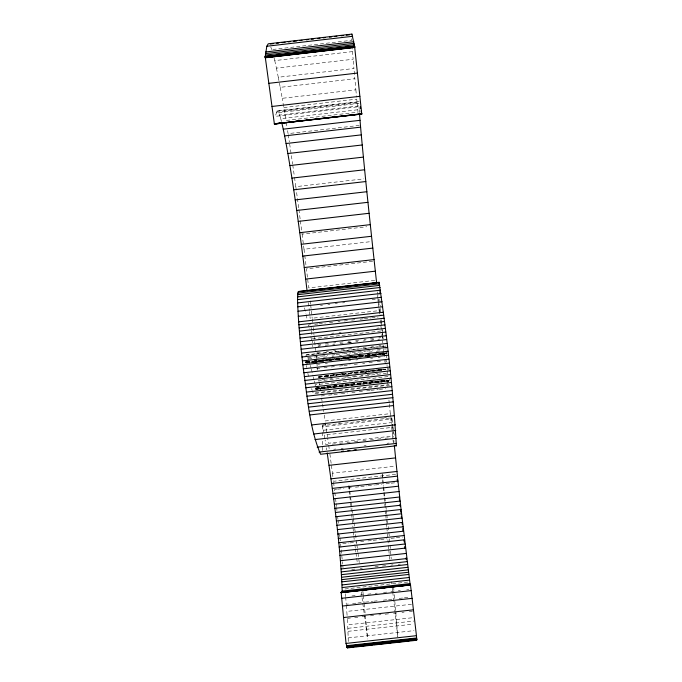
<?xml version="1.0" encoding="UTF-8"?>
<svg xmlns="http://www.w3.org/2000/svg" width="682" height="682" viewBox="0 0 682 682"><rect width="100%" height="100%" fill="white"/><g stroke="black" fill="none" stroke-linecap="round" stroke-linejoin="round"><path stroke-width="0.51" stroke-dasharray="3.41 2.56" d="M322.62 444.638L322.654 438.833M322.279 450.563L322.612 445.602M385.961 346.124L306.363 354.828L305.886 355.731M359.158 101.55L276.935 111.038L275.358 116.341L359.312 106.656M272.817 49.471L351.767 40.306L351.699 38.49M274.079 57.953L274.752 60.613L352.526 51.602L352.296 48.431M274.752 60.613L276.423 68.132L353.14 59.249L352.526 51.602M276.423 68.132L278.29 77.254L353.932 68.498L353.14 59.249M278.29 77.254L280.234 87.339L354.845 78.711L353.932 68.498M280.234 87.339L282.229 98.31L355.868 89.802L354.845 78.711M283.823 107.56L356.754 99.137L358.016 112.172L285.954 120.484L282.229 98.31M276.935 111.038L358.962 101.84M276.27 112.138L358.451 102.658M278.665 112.624L358.903 103.357L358.988 105.915L279.646 115.062L277.736 111.217M279.646 115.062L280.728 118.668L359.201 109.614L359.039 106.835M359.32 125.42L288.068 133.629L287.582 130.594M294.505 177.363L295.817 186.655L363.745 178.872M300.37 220.789L302.109 234.122L366.686 226.748M302.109 234.122L304.019 249.254L370.454 241.684M372.602 261.308L306.414 268.844L307.505 277.872M374.699 280.404L308.716 287.906L307.633 278.878M320.472 305.383L322.577 305.144M327.846 304.547L329.952 304.308M335.22 303.712L337.326 303.473M342.594 302.876L344.7 302.637M372.082 299.526L375.245 299.168M312.62 322.339L312.177 318.213L379.141 310.625L378.919 308.588M310.523 324.785L308.417 325.024L309.236 328.92M314.743 324.308L317.906 323.95M318.963 323.831L325.288 323.115M329.5 322.637L332.663 322.279M337.94 321.682L340.045 321.444M344.265 320.966L347.428 320.608M351.639 320.131L354.802 319.773M360.079 319.176L363.242 318.818M364.29 318.699L370.616 317.983M371.673 317.863L377.998 317.147M331.665 333.353L333.771 333.114M339.022 332.526L341.119 332.287M376.831 328.247L378.928 328.008M381.008 330.983L312.288 338.758L312.688 342.756M317.803 344.734L320.958 344.376M325.161 343.899L328.306 343.54M333.558 342.952L335.663 342.714M339.866 342.236L343.012 341.878M348.272 341.29L350.369 341.051M355.62 340.454L358.775 340.096M364.026 339.508L366.123 339.269M370.326 338.792L373.48 338.434M378.732 337.846L380.829 337.607M318.059 346.072L320.148 345.834M325.391 345.237L328.536 344.887M332.731 344.41L334.828 344.171M340.071 343.583L343.217 343.225M347.411 342.748L351.605 342.279M355.791 341.801L357.888 341.563M363.131 340.974L365.228 340.736M370.471 340.148L373.617 339.789M377.811 339.312L379.908 339.073M318.306 346.158L320.395 345.927M348.562 342.739L351.69 342.39M371.511 340.148L373.6 339.909M316.891 352.56L321.094 352.083M326.346 351.486L328.443 351.256M333.703 350.659L335.8 350.42M341.051 349.823L344.205 349.474M348.408 348.996L351.562 348.638M356.814 348.05L358.911 347.811M363.114 347.334L366.268 346.976M371.52 346.388L373.625 346.149M378.877 345.552L380.974 345.314M306.099 355.041L314.521 354.094M315.57 353.975L322.535 353.285M322.944 353.14L336.627 351.597M337.684 351.477L344.734 350.778M345.049 350.642L358.741 349.099M362.952 348.621L367.163 348.144M368.212 348.025L386.012 345.825M307.761 357.769L313.021 357.172M314.07 357.053L320.387 356.336M321.435 356.217L327.744 355.51M331.955 355.032L335.109 354.674M336.166 354.555L342.475 353.847M343.532 353.728L350.889 352.892M351.946 352.773L365.62 351.23M366.677 351.111L372.986 350.395M377.197 349.926L380.351 349.568M384.554 349.09L386.66 348.852M308.784 358.911L311.947 358.553M316.167 358.076L319.338 357.726M323.558 357.249L327.778 356.771M331.998 356.294L334.103 356.055M339.38 355.458L341.486 355.22M346.763 354.623L349.926 354.265M354.146 353.788L358.365 353.31M359.423 353.191L364.7 352.603M368.919 352.125L372.082 351.767M376.302 351.29L380.522 350.812M327.914 359.099L330.028 358.86M350.13 356.584L352.253 356.345M380.82 353.123L382.934 352.884M305.698 361.716L307.821 361.477M327.923 359.209L331.094 358.851M336.388 358.255L338.502 358.016M343.796 357.419L345.91 357.18M350.147 356.703L353.319 356.345M358.613 355.748L360.727 355.51M380.837 353.233L384.009 352.875M305.715 361.835L308.886 361.477M314.18 360.88L316.295 360.642M321.589 360.045L323.703 359.806M327.931 359.329L332.168 358.851M336.397 358.374L339.576 358.016M343.805 357.538L346.985 357.172M348.042 357.053L354.393 356.336M358.621 355.859L361.801 355.501M367.087 354.904L369.209 354.666M374.495 354.069L376.617 353.83M380.846 353.353L384.026 352.995M305.724 361.954L309.96 361.477M314.189 361L317.36 360.642M321.597 360.164L324.768 359.806M325.834 359.687L333.242 358.851M334.299 358.732L340.65 358.016M341.708 357.897L355.458 356.336M356.524 356.217L362.867 355.501M367.104 355.024L370.275 354.666M374.512 354.188L377.683 353.83M378.74 353.711L385.091 352.995M305.732 362.082L311.026 361.477M312.083 361.358L318.434 360.642M319.491 360.522L371.349 354.674M372.406 354.555L387.223 352.875M387.257 353.131L305.766 362.33L305.86 363.114L309.031 362.756M305.775 362.457L387.265 353.25M305.792 362.585L387.282 353.378M305.809 362.705L387.299 353.506M305.817 362.833L387.308 353.634M305.843 362.977L309.014 362.619M310.071 362.5L323.831 360.94M324.888 360.821L331.239 360.105M332.296 359.985L376.745 354.972M377.802 354.853L384.154 354.137M313.268 362.278L317.497 361.801M318.554 361.682L323.848 361.085M328.076 360.608L331.256 360.249M335.484 359.772L339.721 359.295M340.778 359.167L354.538 357.615M358.766 357.138L361.946 356.78M366.174 356.302L370.411 355.825M371.468 355.706L376.754 355.109M380.991 354.631L384.162 354.273M306.934 363.131L309.048 362.892M314.342 362.295L317.514 361.937M321.751 361.46L323.865 361.221M329.15 360.625L331.273 360.386M336.558 359.781L339.738 359.423M343.967 358.945L348.204 358.468M352.432 357.99L354.555 357.752M359.84 357.155L361.954 356.916M367.248 356.319L370.42 355.961M374.657 355.484L376.771 355.245M382.065 354.649L384.179 354.41M315.416 362.304L317.531 362.065M337.633 359.798L339.755 359.559M345.041 358.962L348.221 358.604M368.323 356.336L370.437 356.098M317.88 364.256L319.994 364.018M325.271 363.421L327.386 363.182M348.502 360.804L350.616 360.565M355.902 359.968L358.007 359.729M370.684 358.297L372.798 358.059M378.075 357.462L380.189 357.223M316.644 368.621L319.781 368.271M323.959 367.803L327.096 367.445M331.282 366.976L334.41 366.618M339.636 366.029L342.773 365.68M343.822 365.561L350.096 364.853M354.273 364.376L357.411 364.026M362.636 363.438L364.725 363.199M368.902 362.73L373.088 362.253M377.265 361.784L380.403 361.434M384.588 360.957L386.677 360.727L387.061 365.74M319.27 376.14L321.375 375.901M326.661 375.305L328.775 375.066M332.995 374.597L336.166 374.239M341.443 373.642L343.558 373.404M356.234 371.971L358.348 371.733M363.625 371.136L366.797 370.786M372.074 370.19L374.188 369.951M378.416 369.474L381.579 369.115M318.238 376.524L323.524 375.935M324.581 375.816L338.306 374.265M339.363 374.145L345.697 373.429M349.926 372.952L353.097 372.594M354.154 372.474L368.936 370.812M369.994 370.693L383.727 369.141M318.306 377.052L385.867 369.167L318.272 376.788L318.366 377.555L320.48 377.317M318.332 377.308L385.893 369.431M324.7 376.839L328.929 376.362M329.986 376.242L336.32 375.535M340.54 375.057L344.768 374.58M345.825 374.461L351.102 373.864M355.322 373.386L358.493 373.028M362.722 372.551L366.942 372.082M367.999 371.963L374.333 371.247M375.39 371.127L381.724 370.411M326.849 376.848L328.954 376.609M334.24 376.012L336.345 375.773M342.688 375.057L344.794 374.819M364.853 372.56L366.967 372.321M372.244 371.724L374.358 371.485M379.635 370.889L381.75 370.658M321.887 379.721L325.05 379.363M330.327 378.774L332.432 378.536M345.083 377.103L348.246 376.754M352.466 376.276L355.629 375.918M360.906 375.322L363.012 375.083M367.231 374.614L370.394 374.256M375.671 373.659L377.777 373.421M320.975 387.35L325.195 386.992M326.243 386.873L332.543 386.165M333.592 386.021L339.892 385.339M340.932 385.168L347.24 384.512M348.28 384.316L354.589 383.685M358.775 383.088L362.986 382.738M364.035 382.619L370.335 381.911M371.383 381.758L377.675 381.025M378.732 380.965L385.023 380.172M315.723 387.939L386.089 380.164M315.757 388.118L388.211 380.198L388.484 382.261M315.775 388.228L388.22 380.292M315.792 388.399L388.246 380.471M388.339 381.289L315.885 389.456L315.834 388.749L388.254 380.59M315.851 388.919L388.28 380.761M315.86 389.03L388.288 380.871M315.877 389.175L388.305 381.016M315.885 389.337L388.331 381.178M315.553 392.798L388.919 384.537M389.61 385.142L313.524 393.71L312.501 391.4M321.256 395.961L324.427 395.611M328.647 395.134L332.876 394.656M333.924 394.537L340.267 393.821M341.324 393.702L347.658 392.994M351.886 392.517L355.049 392.159M359.278 391.681L362.44 391.323M366.669 390.854L369.84 390.496M370.897 390.377L378.288 389.541M379.345 389.422L385.68 388.714M389.354 404.204L390.3 413.642L325.161 420.956L323.856 412.627M322.595 424.852L325.732 424.502M338.272 423.087L340.361 422.857M361.264 420.513L363.353 420.274M384.247 417.93L386.344 417.691M392.406 422.49L322.416 430.351L322.279 426.813L391.937 418.995L392.841 425.636M323.984 433.121L322.722 425.551L391.63 417.81L392.559 427.358L324.3 435.014L324.939 438.944M391.621 426.591L392.593 436.062L328.426 443.257L327.667 438.023M328.025 444.604L325.911 444.843L325.101 439.933M332.245 444.135L335.416 443.777M339.645 443.309L342.807 442.95M347.036 442.473L350.207 442.124M354.435 441.646L358.655 441.177M362.884 440.7L366.055 440.342M370.275 439.873L373.446 439.515M377.675 439.046L380.846 438.688M385.066 438.211L388.237 437.861M333.754 449.276L335.842 449.046M341.068 448.458L343.157 448.227M364.035 445.883L366.115 445.653M386.992 443.309L389.081 443.078M331.426 465.397L332.432 473.231L394.733 466.266M395.611 474.348L333.455 481.287L333.072 478.27M336.576 489.309L334.478 489.54L334.717 491.517M337.633 489.19L343.941 488.483M348.144 488.014L351.298 487.664M355.501 487.195L359.712 486.726M360.761 486.607L367.069 485.908M368.118 485.789L374.435 485.081M375.484 484.962L381.792 484.263M385.995 483.794L390.206 483.325M391.255 483.206L397.563 482.498M342.722 543.725L349.022 543.025M350.071 542.906L356.379 542.207M360.582 541.738L363.736 541.389M367.939 540.92L372.142 540.459M373.199 540.34L379.499 539.641M380.556 539.522L386.856 538.823M391.059 538.354L395.27 537.885M396.319 537.774L402.627 537.066M351.742 569.461L354.913 569.103M360.198 568.524L362.312 568.285M375.006 566.878L378.178 566.529M382.406 566.06L385.577 565.71M390.871 565.122L392.985 564.884M398.271 564.304L400.385 564.065M344.99 588.992L407.879 582.036M351.963 595.94L355.117 595.591M360.377 595.011L363.54 594.661M367.743 594.192L370.906 593.843M375.117 593.383L377.214 593.144M383.531 592.445L386.694 592.104M390.897 591.635L394.06 591.285M398.271 590.817L400.368 590.586M406.685 589.887L408.791 589.657M348.374 604.013L346.26 604.252L345.723 597.585M352.603 603.544L356.839 603.084M357.897 602.965L364.239 602.266M365.296 602.146L372.696 601.328M373.753 601.209L379.039 600.629M383.275 600.16L387.504 599.691M388.561 599.572L394.904 598.873M399.132 598.404L403.36 597.935M404.417 597.824L409.712 597.236M347.087 615.403L346.806 611.413L411.647 604.261M347.3 618.386L350.454 618.037M354.657 617.577L357.82 617.227M362.023 616.767L365.177 616.417M370.437 615.837L373.591 615.488M378.851 614.908L380.957 614.678M385.16 614.209L389.371 613.749M393.574 613.28L396.728 612.93M401.988 612.351L404.094 612.121M409.353 611.541L412.508 611.191M348.297 641.506L347.718 624.874L412.269 617.756M347.914 628.318L413.761 621.055M348.05 631.327L413.104 624.158M348.263 637.883L414 630.645M307.88 357.828L308.682 359.661M270.763 46.964L271.768 49.59M311.614 388.638L312.211 390.479M309.227 361.571L310.054 364.435M310.327 365.39L311.145 368.263M280.728 118.668L281.453 121.49M304.504 307.906L305.92 313.814M311.418 369.218L313.047 376.114M313.285 377.095L313.984 380.053M314.214 381.042L314.683 383.011M306.15 314.794L307.284 319.909M315.425 386.464L315.075 384.81L387.905 376.609L387.751 374.776M307.863 373.318L308.477 376.268M306.261 365.569L306.636 367.462M310.856 336.695L311.989 342.449M312.552 345.322L312.816 346.661M286.278 122.504L286.934 126.545M318.971 381.673L320.762 392.9M326.388 447.861L326.712 449.873M321.58 398.049L323.694 411.578M288.23 134.652L289.33 141.788M318.724 380.079L318.852 380.906L386.293 373.301L386.208 372.474M325.45 422.917L327.522 436.974M393.702 431.834L394.537 437.537M289.645 143.834L292.612 163.97M292.757 164.976L294.36 176.331M328.69 445.21L329.236 449.123M391.732 417.512L391.937 418.995M392.985 426.685L393.557 430.879M354.853 544.628L355.279 547.774M355.424 548.831L355.851 551.977M355.995 553.025L356.558 557.22M356.703 558.268L357.274 562.462M361.255 591.84L362.679 602.334M362.824 603.382L367.658 639.051M295.817 186.655L298.759 208.47M349.065 485.78L349.627 490M349.772 491.049L352.151 508.977M352.287 510.034L352.705 513.196M352.85 514.254L353.267 517.416M353.404 518.473L353.83 521.636M353.967 522.693L356.763 543.784M356.908 544.841L357.325 548.004M357.462 549.061L357.888 552.224M358.024 553.281L359.286 562.769M329.909 454.007L331.145 463.325M298.904 209.51L300.242 219.766M332.432 473.231L332.944 477.264M333.583 482.319L334.095 486.445M304.019 249.254L304.649 254.412M304.777 255.443L306.039 265.75M334.836 492.515L335.433 497.459M335.553 498.448L336.021 502.481M336.141 503.495L336.499 506.521M382.295 332.859L382.525 334.853M382.636 335.851L382.986 338.852M383.079 345.075L383.437 348.187M383.557 349.218L383.915 352.321M384.034 353.361L384.401 356.464M384.878 360.608L385.543 366.353M381.076 322.305L381.622 327.062M381.732 328.016L382.065 330.864M381.86 334.495L382.832 342.961M336.618 507.527L336.959 510.468M378.399 298.81L378.629 300.796M378.74 301.785L379.183 305.749M379.516 308.699L380.189 314.572M377.427 295.374L377.768 298.426M377.888 299.441L378.229 302.493M378.348 303.507L378.8 307.573M379.141 310.625L379.61 314.743M380.198 319.901L381.136 328.144M382.159 473.658L383.591 486.257M383.71 487.306L384.188 491.509M384.307 492.557L384.793 496.76M384.912 497.809L385.27 500.963M385.39 502.012L385.748 505.166M385.867 506.214L386.225 509.36M386.344 510.409L386.703 513.563M386.822 514.612L388.74 531.414M388.859 532.463L389.337 536.666M391.587 581.763L391.818 583.843M392.286 588.003L392.644 591.124M392.764 592.164L397.811 636.894L394.708 599.955M308.435 302.714L309.321 310.66M377.623 291.836L378.178 296.815M337.633 516.351L337.957 519.317M338.067 520.306L338.4 523.273M310.242 300.941L310.583 303.984M310.694 305.007L312.177 318.213M309.432 311.648L309.764 314.615M313.183 327.488L313.959 334.7M309.978 316.576L310.182 318.537M392.593 436.062L392.9 439.003M393.011 439.984L393.318 442.933M339.636 534.628L339.849 536.7M339.96 537.74L340.292 540.852M314.07 335.732L315.621 350.557M311.111 327.292L311.418 330.199M390.3 413.642L390.598 416.6M390.701 417.58L391.4 424.485M362.858 591.166L363.174 594.286M363.284 595.335L364.026 602.624M364.128 603.664L367.734 639.068M340.616 543.955L342.637 563.878M311.512 331.145L312.092 336.857M388.936 400.01L389.252 403.156M348.792 485.755L349.218 489.957M349.32 491.014L349.747 495.217M349.849 496.266L352.909 526.76M353.02 527.817L353.336 530.971M353.438 532.02L353.762 535.174M353.864 536.231L354.18 539.385M316.047 354.751L316.354 357.854M316.457 358.894L316.772 362.006M316.874 363.037L317.181 366.149M317.394 368.22L317.582 370.138M392.559 427.358L392.747 429.336M392.841 430.333L393.523 437.264M393.821 440.308L394.017 442.337M386.984 380.249L387.589 386.413M342.748 564.926L343.012 567.663M355.868 89.802L356.558 97.066M382.252 329.594L382.508 332.509M382.593 333.481L382.764 335.425M382.934 337.368L383.054 338.724M382.252 474.715L383.267 486.377M383.361 487.434L383.727 491.679M383.821 492.736L384.188 496.973M384.281 498.039L385.296 509.693M385.39 510.75L385.671 513.93M385.765 514.995L386.038 518.175M386.131 519.232L386.413 522.412M386.498 523.469L386.779 526.649M386.873 527.715L388.723 548.908M388.817 549.965L389.644 559.504M381.409 319.747L381.911 325.672M389.516 538.771L389.968 544.048M390.053 545.106L391.212 558.822M393.719 588.353L393.898 590.467M394.256 594.687L394.614 598.907M345.399 593.775L345.646 596.639M380.488 308.469L380.991 314.709M388.578 368.169L388.714 370.028M387.137 366.745L387.367 369.755M387.444 370.761L387.674 373.77M379.789 299.364L380.317 306.388M346.337 605.275L346.806 611.413M359.201 109.614L359.414 112.504M379.243 291.171L379.448 294.257M347.36 619.316L347.718 624.874M386.063 350.923L386.242 353.864M386.31 354.845L386.489 357.786M389.362 378.928L389.456 380.829M322.475 432.465L322.629 437.767M322.236 425.321L322.279 426.813"/><path stroke-width="1.02" d="M297.565 299.603L297.804 293.107L298.639 291.444L379.047 282.305C387.052 336.397 393.241 391.136 396.344 445.781L320.583 454.263C309.227 427.503 307.591 397.453 303.32 368.826C300.651 345.825 298.162 322.765 297.565 299.603L380.513 290.182M274.394 124.022L265.221 56.845L266.79 46.257L268.222 43.819L351.921 34.1L354.623 46.521L361.741 114.09L274.394 124.047L361.724 113.979M341.145 592.59L410.504 584.875L416.455 635.684L416.728 640.27L347.377 647.9L346.038 643.433L341.128 592.198L410.462 584.517L410.274 585.344M342.228 592.189C340.565 545.498 333.899 499.088 327.19 452.899M378.979 283.865L379.047 282.305M274.616 123.664L274.437 124.209M351.682 34.569L351.921 34.1M347.377 647.9L347.846 647.516M270.294 44.015L273.465 43.648M276.636 43.273L278.75 43.034M281.922 42.659L285.093 42.293M288.264 41.926L290.379 41.679M293.55 41.312L296.721 40.946M299.892 40.579L302.007 40.332M306.235 39.837L308.349 39.599M311.521 39.224L313.635 38.985M317.863 38.49L319.977 38.243M323.149 37.877L325.263 37.629M329.491 37.143L331.605 36.896M334.777 36.53L336.882 36.282M341.111 35.788L343.225 35.549M346.396 35.174L349.568 34.808M266.79 46.257L352.662 36.291M265.69 51.951L353.788 41.73M265.494 53.58L354.077 43.307M265.341 55.089L354.333 44.773M265.213 56.47L354.572 46.112M265.213 56.606L354.589 46.248M265.213 56.717L354.606 46.35M265.23 56.887L354.623 46.521M265.238 57.041L354.64 46.674M265.255 57.16L354.657 46.794M354.666 46.853L265.264 57.279L354.674 46.973M265.289 57.476L354.691 47.109M265.315 57.663L354.717 47.297M265.332 57.791L354.725 47.425M268.81 83.332L357.428 73.076M271.973 106.469L359.874 96.315M277.762 123.297L279.859 123.058M289.287 121.967L291.385 121.728M295.579 121.243L297.676 121.004M307.105 119.913L309.202 119.674M324.93 117.858L327.019 117.619M342.748 115.804L344.845 115.565M274.36 123.817L361.707 113.749M274.377 123.919L361.716 113.851M281.93 123.374L283.235 129.171L360.019 120.322L359.55 114.423M283.235 129.171L284.624 135.906L360.599 127.159L360.019 120.322M284.624 135.906L286.082 143.527L361.29 134.874L360.599 127.159M286.082 143.527L287.872 153.527L362.227 144.976L361.29 134.874M287.872 153.527L289.901 165.555L363.395 157.107L362.227 144.976M289.901 165.555L291.93 178.104L364.64 169.758L363.395 157.107M291.93 178.104L293.729 189.801L365.816 181.54L364.64 169.758M293.729 189.801L295.212 199.92L366.856 191.719L365.816 181.54M295.212 199.92L296.721 210.465L367.956 202.315L366.856 191.719M296.721 210.465L298.23 221.386L369.107 213.287L367.956 202.315M298.23 221.386L299.765 232.698L370.309 224.642L369.107 213.287M299.765 232.698L301.291 244.284L371.545 236.27L370.309 224.642M301.291 244.284L302.808 256.082L372.815 248.103L371.545 236.27M302.808 256.082L304.24 267.523L374.068 259.578L372.815 248.103M304.24 267.523L305.664 279.1L375.33 271.172L374.068 259.578M298.162 291.708L379.218 282.501M310.216 290.387L307.053 290.754L305.664 279.1M312.322 290.148L321.81 289.074M323.916 288.836L328.136 288.358M330.241 288.111L333.404 287.753M335.51 287.514L339.73 287.037M341.835 286.798L346.055 286.321M348.161 286.082L352.381 285.605M354.487 285.357L357.649 284.999M359.755 284.761L363.975 284.283M366.081 284.044L370.292 283.567M372.406 283.328L376.617 282.842L375.33 271.172M297.804 293.107L379.516 283.831M297.659 294.701L379.789 285.374M297.574 296.875L380.121 287.497M297.633 302.919L380.974 293.456M297.778 306.806L381.494 297.309M298 311.256L382.073 301.725M298.298 316.303L382.713 306.738M298.673 321.844L383.403 312.245M298.887 324.76L383.761 315.152M299.125 327.863L384.145 318.23M299.398 331.12L384.537 321.478M299.696 334.53L384.938 324.879M300.02 338.067L385.356 328.409M300.37 341.716L385.79 332.057M300.736 345.433L386.217 335.766M301.129 349.235L386.66 339.568M301.529 353.088L387.095 343.421M301.956 356.993L387.538 347.326M302.399 360.914L387.981 351.256M302.851 364.844L388.425 355.186M303.32 368.826L388.859 359.167M303.797 372.764L389.294 363.122M304.283 376.652L389.72 367.018M304.769 380.462L390.13 370.838M305.255 384.179L390.53 374.571M305.741 387.785L390.914 378.195M306.337 392.099L391.366 382.517M306.926 396.208L391.792 386.651M307.505 400.104L392.193 390.573M308.068 403.753L392.559 394.247M308.614 407.145L392.9 397.666M309.313 411.306L393.301 401.86M309.978 414.937L393.642 405.534M311.904 424.92L394.537 415.645M313.763 434.008L395.33 424.86M315.033 439.575L395.773 430.521M317.173 447.128L396.268 438.262M319.065 452.064L396.455 443.402M341.52 451.373L343.609 451.134M347.803 450.666L349.892 450.435M354.077 449.967L356.175 449.728M329.082 465.329L395.586 457.895L394.324 445.38M331.034 478.824L396.975 471.458L395.586 457.895M331.691 483.487L397.47 476.138L396.975 471.458M332.356 488.389L397.981 481.057L397.47 476.138M333.029 493.495L398.535 486.189L397.981 481.057M333.711 498.798L399.106 491.5L398.535 486.189M334.393 504.262L399.695 496.982L399.106 491.5M334.896 508.337L400.146 501.065L399.695 496.982M335.391 512.497L400.607 505.234L400.146 501.065M335.885 516.726L401.076 509.471L410.155 584.679M336.371 521.005L401.553 513.751M336.857 525.319L402.039 518.064M337.326 529.633L402.533 522.386M337.795 534.049L403.036 526.802M338.255 538.439L403.539 531.184M338.698 542.778L404.034 535.523M339.125 547.058L404.537 539.794M339.525 551.261L405.023 543.989M339.909 555.361L405.509 548.081M340.395 560.723L406.14 553.426M340.838 565.864L406.753 558.558M341.094 568.941L407.128 561.618M341.324 571.874L407.486 564.543M341.537 574.653L407.827 567.313M341.716 577.236L408.143 569.871M341.87 579.632L408.45 572.258M341.997 581.831L408.731 574.449M342.151 584.917L409.132 577.501M342.236 587.543L409.481 580.109M342.27 591.089L409.984 583.604M341.128 592.334L410.504 584.875M341.136 592.453L410.496 584.781M341.153 592.692L410.521 585.02M341.682 598.293L411.178 590.612M342.424 606.042L412.09 598.344M343.532 617.542L413.428 609.827M346.038 643.433L416.455 635.684M346.456 645.726L416.668 637.994M346.558 646.246L416.711 638.523M346.652 646.672L416.753 638.957M346.737 647.013L416.779 639.307M346.806 647.252L416.787 639.554M346.874 647.397L416.796 639.707M349.96 647.278L353.131 646.928M356.302 646.587L359.474 646.238M362.636 645.888L365.808 645.539M368.979 645.189L372.15 644.84M374.265 644.609L378.493 644.14M380.607 643.91L384.836 643.441M386.95 643.211L391.178 642.742M393.292 642.512L397.512 642.043M399.626 641.813L402.798 641.464M405.969 641.114L409.14 640.765M412.312 640.415L415.483 640.066M395.961 445.269L396.344 445.781M361.741 114.15L361.162 111.098M360.36 106.537L360.684 108.361M406.097 557.902L406.31 559.717M402.73 528.661L402.96 530.741M404.034 540.093L404.281 542.19M404.767 546.376L405.006 548.473M400.649 510.341L400.871 512.318M401.323 516.274L401.545 518.252M402.013 522.421L402.252 524.501M400.607 505.234L401.076 509.471M399.328 498.491L399.55 500.511M399.993 504.441L400.206 506.402M397.222 479.395L397.453 481.466"/></g></svg>
